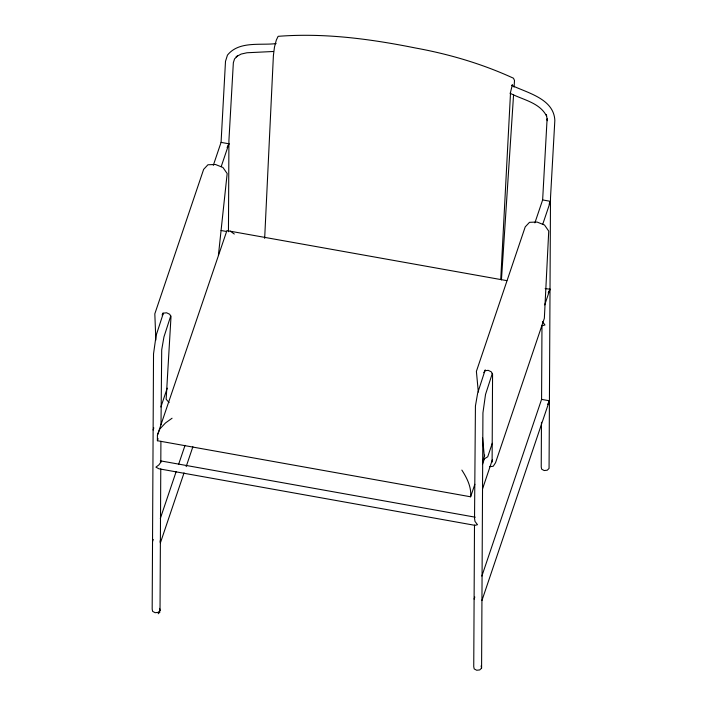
<?xml version="1.0" encoding="UTF-8"?>
<svg xmlns="http://www.w3.org/2000/svg" width="707" height="707" viewBox="0 0 707 707"><rect width="100%" height="100%" fill="white"/><g stroke="black" fill="none" stroke-linecap="round" stroke-linejoin="round"><path stroke-width="1.06" d="M213.32 165.314L221.07 142.381L225.498 61.332L227.46 55.111C239.09 40.75 260.149 45.548 276.137 43.595M228.449 231.737L228.927 140.322L233.345 62.737L234.565 58.884L237.552 55.986L236.111 56.79L241.131 54.068L246.982 52.76L273.441 51.487M534.89 222.864L542.64 199.94L547.094 118.856L547.43 120.694L546.334 114.614L546.599 116.072C539.476 102.276 522.464 99.828 509.959 93.147M541.465 422.282L541.226 467.009L541.695 469.218L544.187 470.544L547.245 470.208L549.065 468.414L550.497 197.872L554.836 120.482C553.934 98.671 527.219 92.9 511.594 85.317M160.772 468.9L160.021 610.574L158.191 612.368L155.133 612.704L152.641 611.378L152.173 609.169L153.525 353.898L156.114 335.498L163.308 313.334M474.848 484.286L470.623 496.791L157.396 440.726L157.422 435.15L226.912 230.623L506.822 280.635M485.232 369.841L477.676 393.048L475.431 405.977L474.53 518.381L474.989 521.404L477.481 524.7L474.971 525.345L158.925 468.785L155.911 467.15L158.942 464.844L160.807 462.228L160.913 441.283M161.002 424.748L161.709 349.832L163.953 336.903L170.802 315.773M470.623 496.791C471.56 487.061 466.991 478.012 461.848 470.084M474.494 525.045L473.743 666.719L474.211 668.928L476.704 670.254L479.761 669.918L481.582 668.124L482.934 412.853L485.523 394.453L492.372 373.323M492.107 462.122L492.567 374.268L491.285 371.82L488.175 370.344L485.046 370.698L483.747 372.686M481.874 576.081L541.58 399.375L541.977 325.335M264.665 238.365L273.397 55.597L274.457 47.183L276.304 40.122L278.125 36.331C324.23 32.743 370.415 38.938 415.575 48.014C449.272 54.156 482.342 63.904 513.494 78.23L514.502 80.492L514.069 87.102M500.759 279.097L510.551 92.184L512.407 84.522M501.44 279.919L513.565 94.818M218.401 255.386L227.168 173.56L222.935 167.462L215.441 164.484L207.929 164.775L203.643 169.353L154.824 313.82L155.849 340.058M162.875 313.06L162.177 315.136L163.476 313.148L166.605 312.794L169.715 314.27L170.997 316.718L166.154 399.243L169.106 402.575M221.167 166.719L228.918 143.786L221.07 142.381M153.119 429.98L153.826 427.885M160.887 406.976L167.25 388.152M157.396 440.726L158.094 438.64M152.535 541.535L153.242 539.441M160.303 518.531L176.202 471.481M178.677 464.163L185.04 445.339M184.05 472.886L160.374 542.941L160.144 540.855M186.171 466.611L192.878 446.744M542.737 224.269L550.479 201.336L542.64 199.94M482.598 461.353L484.71 455.105M482.457 464.526L484.578 458.251M492.284 443.28L487.724 456.793L482.899 459.691M482.528 488.935L492.417 459.656M544.708 304.903L550.011 289.225L545.15 288.562M474.105 599.085L474.804 596.991M481.944 600.49L549.427 400.781L541.58 399.375M157.422 435.15L159.923 428.875L165.447 422.998L172.066 418.226M227.08 147.551L228.918 143.786M549.109 204.164L550.479 201.336M548.172 292.998L550.011 289.225M547.589 404.545L549.427 400.781M158.182 613.764L160.012 611.97M542.455 325.635L544.964 324.99L542.472 321.694M489.518 466.691L493.221 466.267L495.545 462.732L544.355 318.256L548.738 231.109L544.514 225.012L537.011 222.033L529.499 222.325L525.213 226.903L476.394 371.369L478.321 392.032M226.629 231.498L221.079 230.509M475.263 517.197L160.303 460.831L160.807 462.228M230.279 231.136L234.3 234.035M481.113 665.914L481.582 668.124M159.543 608.365L160.021 610.574M482.572 437.695L484.295 456.183"/></g></svg>
